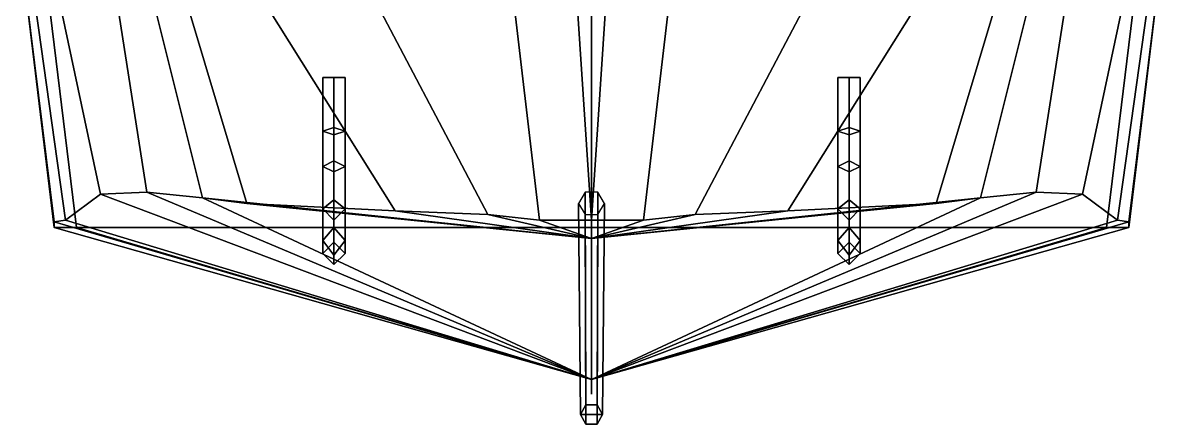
# Model space of a CAD drawing. Header units: millimetres. Extents: x -4.2 to 4.2, y -39.9 to 21.5.
# Drawn here: x -3.07 to 3.07, y -20.9 to -18.73 of the extents above; entities that cross this region are included whole.
import ezdxf

# ---------------------------------------------------------------- set-up
doc = ezdxf.new("R2010")
doc.units = ezdxf.units.MM
doc.layers.add('railings', color=6, linetype='Continuous')

msp = doc.modelspace()

# ---------------------------------------------------------------- linework, layer by layer
for points in [[(-2.95, -18.44, 2.12), (-3.07, -18.44, 2.12), (-2.9, -19.84, 2.19), (-2.78, -19.84, 2.19)], [(-3.07, -18.44, 2.12), (-3.07, -18.44, 2), (-2.9, -19.81, 2.09), (-2.9, -19.84, 2.19)], [(-3.07, -18.44, 2), (-3.03, -18.44, 1.99), (-2.84, -19.8, 2.06), (-2.9, -19.81, 2.09)], [(-3.03, -18.44, 1.99), (-2.91, -18.44, 1.23), (-2.65, -19.66, 0.99), (-2.84, -19.8, 2.06)], [(-2.78, -19.84, 2.19), (2.78, -19.84, 2.19), (2.95, -18.44, 2.12), (-2.95, -18.44, 2.12)], [(-2.91, -18.44, 1.23), (-2.59, -18.44, 0.26), (-2.4, -19.65, 0.36), (-2.65, -19.66, 0.99)], [(-2.59, -18.44, 0.26), (-2.41, -18.44), (-2.1, -19.68), (-2.4, -19.65, 0.36)], [(-2.41, -18.44), (-2.24, -18.44, -0.16), (-1.86, -19.71, -0.09), (-2.1, -19.68)], [(-2.24, -18.44, -0.16), (-1.88, -18.44, -0.27), (-1.06, -19.75, -0.21), (-1.86, -19.71, -0.09)], [(-1.88, -18.44, -0.27), (-1.26, -18.44, -0.4), (-0.56, -19.77, -0.25), (-1.06, -19.75, -0.21)], [(-1.26, -18.44, -0.4), (-0.44, -18.44, -0.53), (-0.28, -19.8, -0.27), (-0.56, -19.77, -0.25)], [(-0.44, -18.44, -0.53), (-0.09, -18.44, -0.58), (0, -19.8, -0.27), (-0.28, -19.8, -0.27)], [(0, -19.8, -0.27), (0, -19.8, -0.27), (-0.09, -18.44, -0.58), (0.09, -18.44, -0.58)], [(0.28, -19.8, -0.27), (0, -19.8, -0.27), (0.09, -18.44, -0.58), (0.44, -18.44, -0.53)], [(0.56, -19.77, -0.25), (0.28, -19.8, -0.27), (0.44, -18.44, -0.53), (1.26, -18.44, -0.4)], [(1.06, -19.75, -0.21), (0.56, -19.77, -0.25), (1.26, -18.44, -0.4), (1.88, -18.44, -0.27)], [(1.86, -19.71, -0.09), (1.06, -19.75, -0.21), (1.88, -18.44, -0.27), (2.24, -18.44, -0.16)], [(2.1, -19.68), (1.86, -19.71, -0.09), (2.24, -18.44, -0.16), (2.41, -18.44)], [(2.4, -19.65, 0.36), (2.1, -19.68), (2.41, -18.44), (2.59, -18.44, 0.26)], [(2.65, -19.66, 0.99), (2.4, -19.65, 0.36), (2.59, -18.44, 0.26), (2.91, -18.44, 1.23)], [(2.84, -19.8, 2.06), (2.65, -19.66, 0.99), (2.91, -18.44, 1.23), (3.03, -18.44, 1.99)], [(2.78, -19.84, 2.19), (2.9, -19.84, 2.19), (3.07, -18.44, 2.12), (2.95, -18.44, 2.12)], [(2.9, -19.81, 2.09), (2.84, -19.8, 2.06), (3.03, -18.44, 1.99), (3.07, -18.44, 2)], [(2.9, -19.84, 2.19), (2.9, -19.81, 2.09), (3.07, -18.44, 2), (3.07, -18.44, 2.12)], [(-1.39, -19.03, 5.46), (-1.45, -19.03, 5.4), (-1.45, -19.32, 5.4), (-1.39, -19.34, 5.46)], [(-1.45, -19.03, 5.4), (-1.39, -19.03, 5.34), (-1.39, -19.3, 5.34), (-1.45, -19.32, 5.4)], [(-1.39, -19.03, 5.34), (-1.45, -19.03, 5.4), (-1.39, -19.03, 5.46), (-1.33, -19.03, 5.4)], [(-1.33, -19.03, 5.4), (-1.39, -19.03, 5.46), (-1.39, -19.34, 5.46), (-1.33, -19.32, 5.4)], [(-1.39, -19.03, 5.34), (-1.33, -19.03, 5.4), (-1.33, -19.32, 5.4), (-1.39, -19.3, 5.34)], [(1.39, -19.03, 5.46), (1.33, -19.03, 5.4), (1.33, -19.32, 5.4), (1.39, -19.34, 5.46)], [(1.33, -19.03, 5.4), (1.39, -19.03, 5.34), (1.39, -19.3, 5.34), (1.33, -19.32, 5.4)], [(1.39, -19.03, 5.34), (1.33, -19.03, 5.4), (1.39, -19.03, 5.46), (1.45, -19.03, 5.4)], [(1.45, -19.03, 5.4), (1.39, -19.03, 5.46), (1.39, -19.34, 5.46), (1.45, -19.32, 5.4)], [(1.39, -19.03, 5.34), (1.45, -19.03, 5.4), (1.45, -19.32, 5.4), (1.39, -19.3, 5.34)], [(-1.45, -19.32, 5.4), (-1.39, -19.3, 5.34), (-1.39, -19.48, 5.28), (-1.45, -19.51, 5.33)], [(-1.39, -19.34, 5.46), (-1.45, -19.32, 5.4), (-1.45, -19.51, 5.33), (-1.39, -19.54, 5.39)], [(-1.39, -19.3, 5.34), (-1.33, -19.32, 5.4), (-1.33, -19.51, 5.33), (-1.39, -19.48, 5.28)], [(-1.33, -19.32, 5.4), (-1.39, -19.34, 5.46), (-1.39, -19.54, 5.39), (-1.33, -19.51, 5.33)], [(1.33, -19.32, 5.4), (1.39, -19.3, 5.34), (1.39, -19.48, 5.28), (1.33, -19.51, 5.33)], [(1.39, -19.34, 5.46), (1.33, -19.32, 5.4), (1.33, -19.51, 5.33), (1.39, -19.54, 5.39)], [(1.39, -19.3, 5.34), (1.45, -19.32, 5.4), (1.45, -19.51, 5.33), (1.39, -19.48, 5.28)], [(1.45, -19.32, 5.4), (1.39, -19.34, 5.46), (1.39, -19.54, 5.39), (1.45, -19.51, 5.33)], [(-1.45, -19.51, 5.33), (-1.39, -19.48, 5.28), (-1.39, -19.69, 5.11), (-1.45, -19.74, 5.15)], [(-1.39, -19.54, 5.39), (-1.45, -19.51, 5.33), (-1.45, -19.74, 5.15), (-1.39, -19.8, 5.19)], [(-1.39, -19.48, 5.28), (-1.33, -19.51, 5.33), (-1.33, -19.74, 5.15), (-1.39, -19.69, 5.11)], [(-1.33, -19.51, 5.33), (-1.39, -19.54, 5.39), (-1.39, -19.8, 5.19), (-1.33, -19.74, 5.15)], [(1.33, -19.51, 5.33), (1.39, -19.48, 5.28), (1.39, -19.69, 5.11), (1.33, -19.74, 5.15)], [(1.39, -19.54, 5.39), (1.33, -19.51, 5.33), (1.33, -19.74, 5.15), (1.39, -19.8, 5.19)], [(1.39, -19.48, 5.28), (1.45, -19.51, 5.33), (1.45, -19.74, 5.15), (1.39, -19.69, 5.11)], [(1.45, -19.51, 5.33), (1.39, -19.54, 5.39), (1.39, -19.8, 5.19), (1.45, -19.74, 5.15)], [(-2.84, -19.8, 2.06), (-2.65, -19.66, 0.99), (0, -20.66, 2.22)], [(-2.65, -19.66, 0.99), (-2.4, -19.65, 0.36), (0, -20.66, 2.22)], [(-2.4, -19.65, 0.36), (-2.1, -19.68), (0, -20.66, 2.22)], [(-2.1, -19.68), (-1.86, -19.71, -0.09), (0, -19.9)], [(-2.1, -19.68), (0, -19.9), (0, -20.66, 2.22)], [(-1.45, -19.74, 5.15), (-1.39, -19.69, 5.11), (-1.39, -19.84, 4.84), (-1.45, -19.91, 4.87)], [(-1.39, -19.69, 5.11), (-1.33, -19.74, 5.15), (-1.33, -19.91, 4.87), (-1.39, -19.84, 4.84)], [(-0.035, -19.6494, 2.18), (-0.07, -19.71, 2.18), (-0.06, -20.85, 5.37), (-0.03, -20.798, 5.37)], [(0.035, -19.6494, 2.18), (-0.035, -19.6494, 2.18), (-0.03, -20.798, 5.37), (0.03, -20.798, 5.37)], [(2.1, -19.68), (2.4, -19.65, 0.36), (0, -20.66, 2.22)], [(2.4, -19.65, 0.36), (2.65, -19.66, 0.99), (0, -20.66, 2.22)], [(2.65, -19.66, 0.99), (2.84, -19.8, 2.06), (0, -20.66, 2.22)], [(1.86, -19.71, -0.09), (2.1, -19.68), (0, -19.9)], [(0, -19.9), (2.1, -19.68), (0, -20.66, 2.22)], [(0.07, -19.71, 2.18), (0.035, -19.6494, 2.18), (0.03, -20.798, 5.37), (0.06, -20.85, 5.37)], [(1.33, -19.74, 5.15), (1.39, -19.69, 5.11), (1.39, -19.84, 4.84), (1.33, -19.91, 4.87)], [(1.39, -19.69, 5.11), (1.45, -19.74, 5.15), (1.45, -19.91, 4.87), (1.39, -19.84, 4.84)], [(-1.86, -19.71, -0.09), (-1.06, -19.75, -0.21), (0, -19.9)], [(-1.39, -19.8, 5.19), (-1.45, -19.74, 5.15), (-1.45, -19.91, 4.87), (-1.39, -19.99, 4.9)], [(-1.33, -19.74, 5.15), (-1.39, -19.8, 5.19), (-1.39, -19.99, 4.9), (-1.33, -19.91, 4.87)], [(-1.06, -19.75, -0.21), (-0.56, -19.77, -0.25), (0, -19.9)], [(-0.56, -19.77, -0.25), (-0.28, -19.8, -0.27), (0, -19.9)], [(-0.07, -19.71, 2.18), (-0.035, -19.7706, 2.18), (-0.03, -20.902, 5.37), (-0.06, -20.85, 5.37)], [(-0.035, -19.7706, 2.18), (0.035, -19.7706, 2.18), (0.03, -20.902, 5.37), (-0.03, -20.902, 5.37)], [(1.06, -19.75, -0.21), (1.86, -19.71, -0.09), (0, -19.9)], [(0.56, -19.77, -0.25), (1.06, -19.75, -0.21), (0, -19.9)], [(0.28, -19.8, -0.27), (0.56, -19.77, -0.25), (0, -19.9)], [(0.035, -19.7706, 2.18), (0.07, -19.71, 2.18), (0.06, -20.85, 5.37), (0.03, -20.902, 5.37)], [(1.39, -19.8, 5.19), (1.33, -19.74, 5.15), (1.33, -19.91, 4.87), (1.39, -19.99, 4.9)], [(1.45, -19.74, 5.15), (1.39, -19.8, 5.19), (1.39, -19.99, 4.9), (1.45, -19.91, 4.87)], [(-2.9, -19.81, 2.09), (-2.84, -19.8, 2.06), (0, -20.66, 2.22)], [(-2.9, -19.84, 2.19), (-2.9, -19.81, 2.09), (0, -20.66, 2.22)], [(-0.28, -19.8, -0.27), (0, -19.8, -0.27), (0, -19.9)], [(0, -19.8, -0.27), (0.28, -19.8, -0.27), (0, -19.9)], [(0, -20.66, 2.22), (0, -20.66, 2.22), (2.84, -19.8, 2.06), (2.9, -19.81, 2.09)], [(0, -20.66, 2.22), (0, -20.66, 2.22), (2.9, -19.81, 2.09), (2.9, -19.84, 2.19)], [(-2.78, -19.84, 2.19), (-2.9, -19.84, 2.19), (0, -20.66, 2.22)], [(0, -20.66, 2.22), (2.78, -19.84, 2.19), (2.78, -19.84, 2.19), (-2.78, -19.84, 2.19)], [(-1.45, -19.91, 4.87), (-1.39, -19.84, 4.84), (-1.39, -19.92, 4.53), (-1.45, -19.98, 4.58)], [(-1.39, -19.84, 4.84), (-1.33, -19.91, 4.87), (-1.33, -19.98, 4.58), (-1.39, -19.92, 4.53)], [(0, -20.66, 2.22), (0, -20.66, 2.22), (2.9, -19.84, 2.19), (2.78, -19.84, 2.19)], [(1.33, -19.91, 4.87), (1.39, -19.84, 4.84), (1.39, -19.92, 4.53), (1.33, -19.98, 4.58)], [(1.39, -19.84, 4.84), (1.45, -19.91, 4.87), (1.45, -19.98, 4.58), (1.39, -19.92, 4.53)], [(-1.39, -19.99, 4.9), (-1.45, -19.91, 4.87), (-1.45, -19.98, 4.58), (-1.39, -20.04, 4.63)], [(-1.39, -19.92, 2.19), (-1.45, -19.98, 2.19), (-1.45, -19.98, 4.58), (-1.39, -19.92, 4.53)], [(-1.33, -19.91, 4.87), (-1.39, -19.99, 4.9), (-1.39, -20.04, 4.63), (-1.33, -19.98, 4.58)], [(-1.33, -19.98, 2.19), (-1.39, -19.92, 2.19), (-1.39, -19.92, 4.53), (-1.33, -19.98, 4.58)], [(1.39, -19.99, 4.9), (1.33, -19.91, 4.87), (1.33, -19.98, 4.58), (1.39, -20.04, 4.63)], [(1.39, -19.92, 2.19), (1.33, -19.98, 2.19), (1.33, -19.98, 4.58), (1.39, -19.92, 4.53)], [(1.45, -19.91, 4.87), (1.39, -19.99, 4.9), (1.39, -20.04, 4.63), (1.45, -19.98, 4.58)], [(1.45, -19.98, 2.19), (1.39, -19.92, 2.19), (1.39, -19.92, 4.53), (1.45, -19.98, 4.58)], [(-1.45, -19.98, 2.19), (-1.39, -20.04, 2.19), (-1.39, -20.04, 4.63), (-1.45, -19.98, 4.58)], [(-1.39, -20.04, 2.19), (-1.33, -19.98, 2.19), (-1.33, -19.98, 4.58), (-1.39, -20.04, 4.63)], [(1.33, -19.98, 2.19), (1.39, -20.04, 2.19), (1.39, -20.04, 4.63), (1.33, -19.98, 4.58)], [(1.39, -20.04, 2.19), (1.45, -19.98, 2.19), (1.45, -19.98, 4.58), (1.39, -20.04, 4.63)], [(-0.03, -20.798, 5.37), (-0.06, -20.85, 5.37), (0.06, -20.85, 5.37), (0.03, -20.798, 5.37)], [(-0.06, -20.85, 5.37), (-0.03, -20.902, 5.37), (0.03, -20.902, 5.37), (0.06, -20.85, 5.37)]]:
    msp.add_3dface(points)
at = {"layer": 'railings'}
for points in [[(0, -0.65, 14.8), (0, -0.65, 14.83), (0, -20.74, 5.25), (0, -20.74, 5.2)], [(0, -20.74, 5.2), (0, -20.74, 5.25), (0, -0.65, 14.83), (0, -0.65, 14.8)]]:
    msp.add_3dface(points, dxfattribs=at)

doc.saveas('drawing.dxf')
